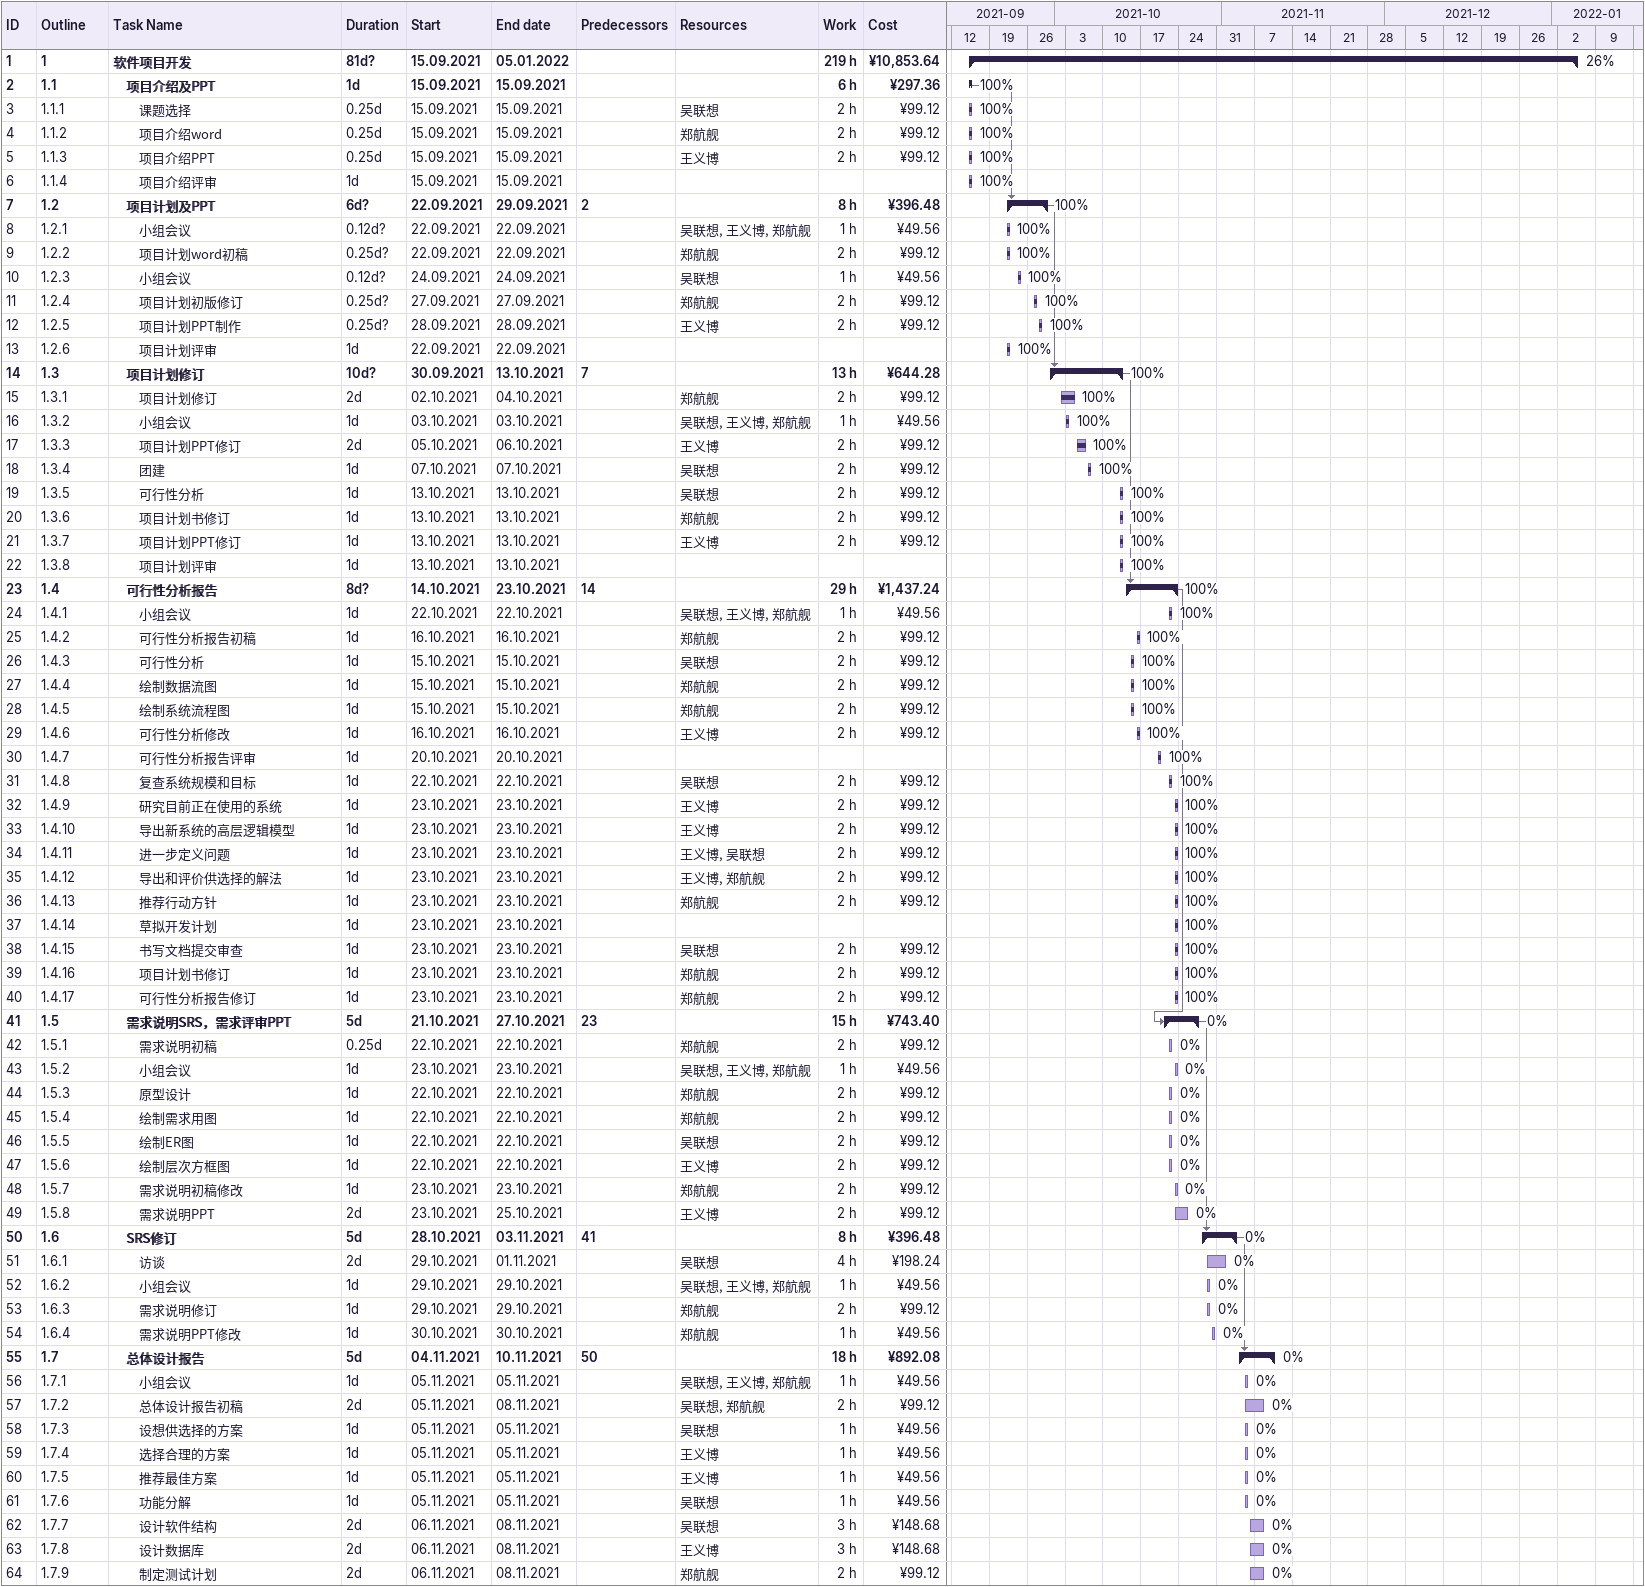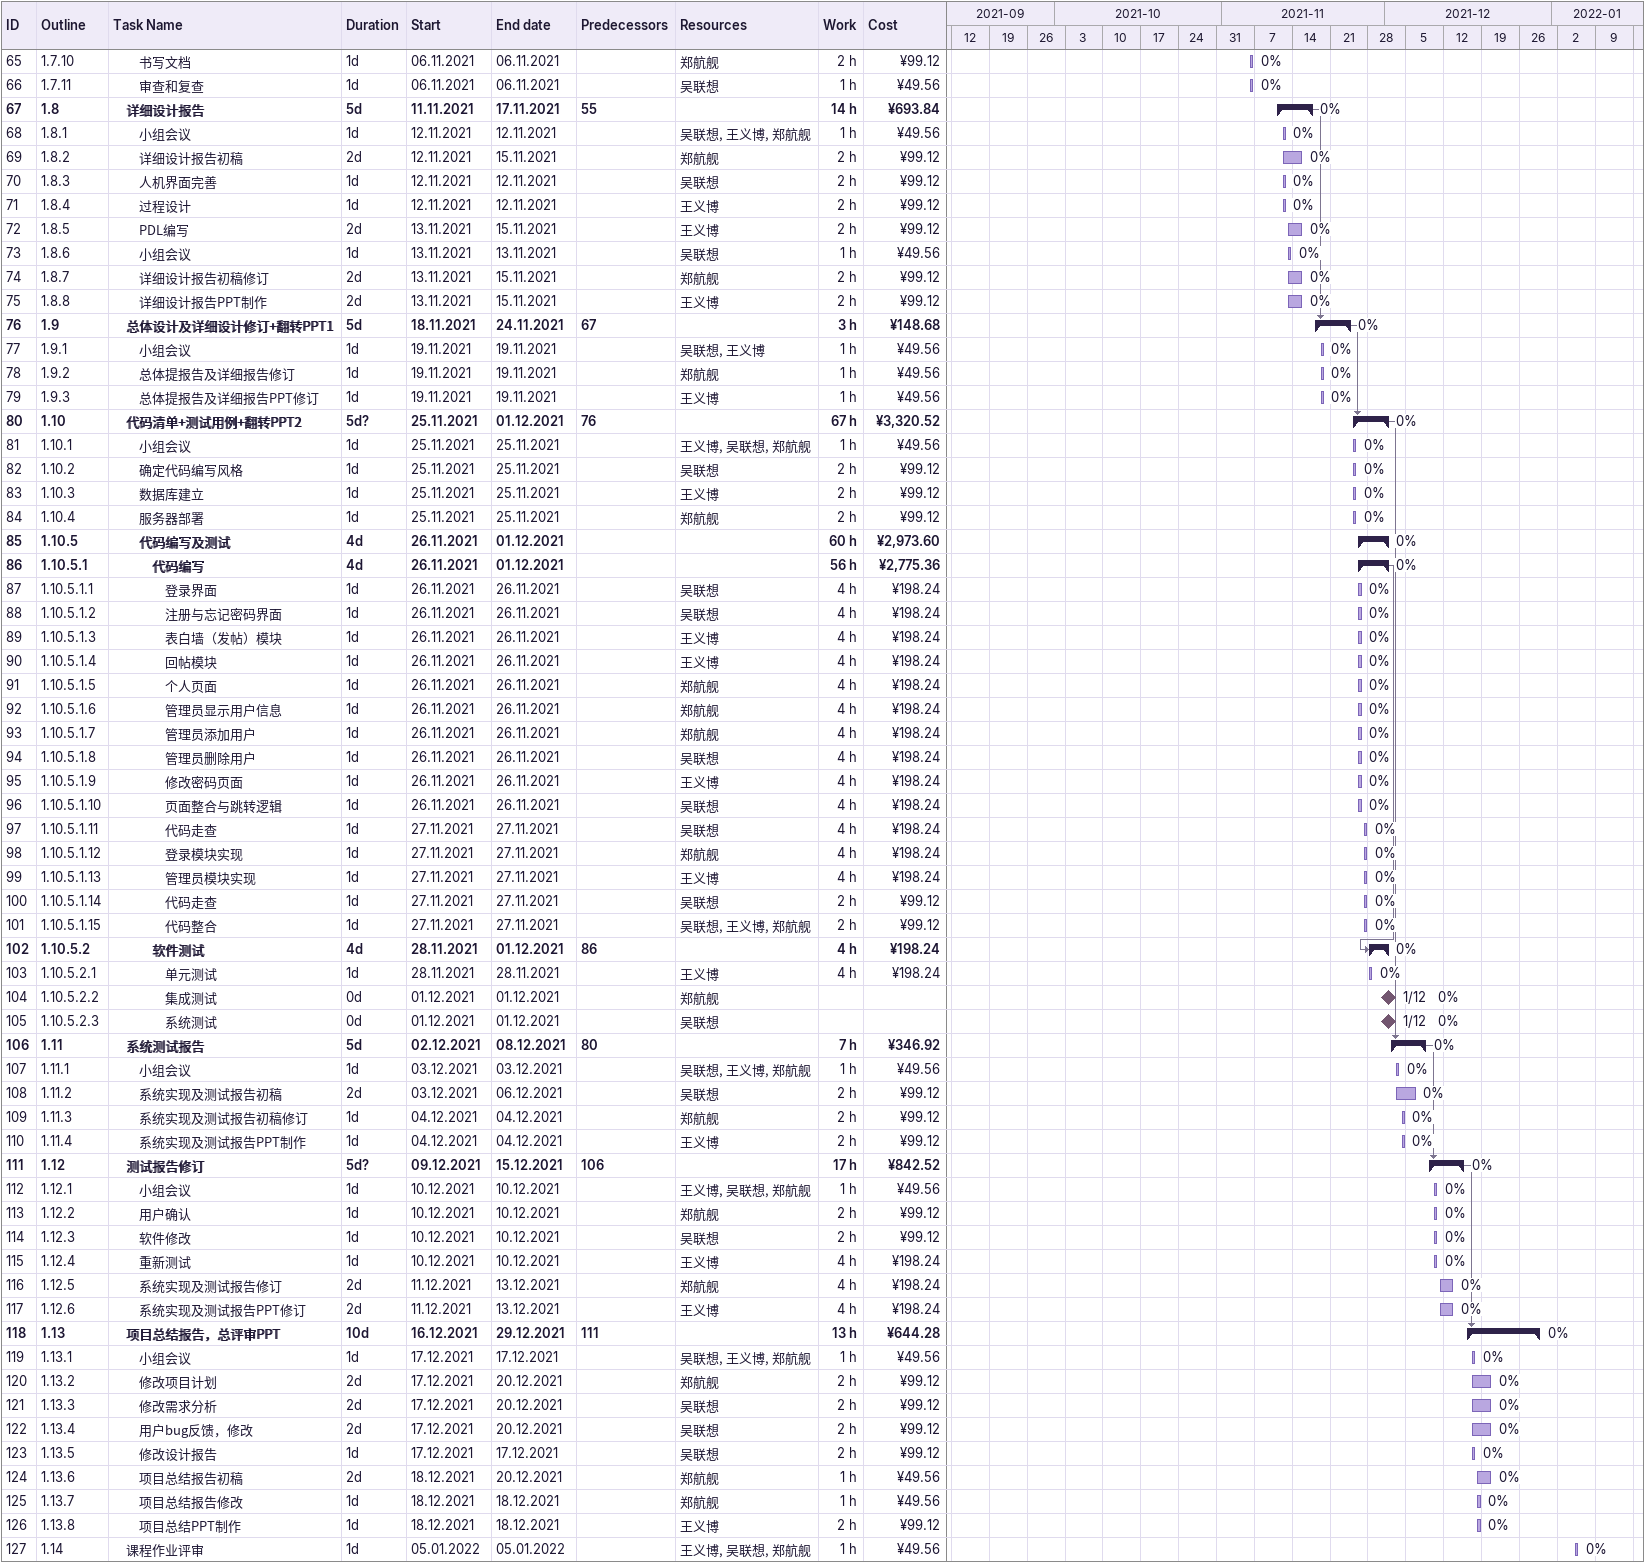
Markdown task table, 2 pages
| ID | WBS | Task | Duration | Start | Finish | Predecessors | Resources | % complete | Work (h) | Cost (¥) |
|---|---|---|---|---|---|---|---|---|---|---|
| 1 | 1 | **软件项目开发** | 81d? | 2021-09-15 | 2022-01-05 |  |  | 26 | 219 | 10853.64 |
| 2 | 1.1 | **项目介绍及PPT** | 1d | 2021-09-15 | 2021-09-15 |  |  | 100 | 6 | 297.36 |
| 3 | 1.1.1 | 课题选择 | 0.25d | 2021-09-15 | 2021-09-15 |  | 吴联想 | 100 | 2 | 99.12 |
| 4 | 1.1.2 | 项目介绍word | 0.25d | 2021-09-15 | 2021-09-15 |  | 郑航舰 | 100 | 2 | 99.12 |
| 5 | 1.1.3 | 项目介绍PPT | 0.25d | 2021-09-15 | 2021-09-15 |  | 王义博 | 100 | 2 | 99.12 |
| 6 | 1.1.4 | 项目介绍评审 | 1d | 2021-09-15 | 2021-09-15 |  |  | 100 |  |  |
| 7 | 1.2 | **项目计划及PPT** | 6d? | 2021-09-22 | 2021-09-29 | 2 |  | 100 | 8 | 396.48 |
| 8 | 1.2.1 | 小组会议 | 0.12d? | 2021-09-22 | 2021-09-22 |  | 吴联想, 王义博, 郑航舰 | 100 | 1 | 49.56 |
| 9 | 1.2.2 | 项目计划word初稿 | 0.25d? | 2021-09-22 | 2021-09-22 |  | 郑航舰 | 100 | 2 | 99.12 |
| 10 | 1.2.3 | 小组会议 | 0.12d? | 2021-09-24 | 2021-09-24 |  | 吴联想 | 100 | 1 | 49.56 |
| 11 | 1.2.4 | 项目计划初版修订 | 0.25d? | 2021-09-27 | 2021-09-27 |  | 郑航舰 | 100 | 2 | 99.12 |
| 12 | 1.2.5 | 项目计划PPT制作 | 0.25d? | 2021-09-28 | 2021-09-28 |  | 王义博 | 100 | 2 | 99.12 |
| 13 | 1.2.6 | 项目计划评审 | 1d | 2021-09-22 | 2021-09-22 |  |  | 100 |  |  |
| 14 | 1.3 | **项目计划修订** | 10d? | 2021-09-30 | 2021-10-13 | 7 |  | 100 | 13 | 644.28 |
| 15 | 1.3.1 | 项目计划修订 | 2d | 2021-10-02 | 2021-10-04 |  | 郑航舰 | 100 | 2 | 99.12 |
| 16 | 1.3.2 | 小组会议 | 1d | 2021-10-03 | 2021-10-03 |  | 吴联想, 王义博, 郑航舰 | 100 | 1 | 49.56 |
| 17 | 1.3.3 | 项目计划PPT修订 | 2d | 2021-10-05 | 2021-10-06 |  | 王义博 | 100 | 2 | 99.12 |
| 18 | 1.3.4 | 团建 | 1d | 2021-10-07 | 2021-10-07 |  | 吴联想 | 100 | 2 | 99.12 |
| 19 | 1.3.5 | 可行性分析 | 1d | 2021-10-13 | 2021-10-13 |  | 吴联想 | 100 | 2 | 99.12 |
| 20 | 1.3.6 | 项目计划书修订 | 1d | 2021-10-13 | 2021-10-13 |  | 郑航舰 | 100 | 2 | 99.12 |
| 21 | 1.3.7 | 项目计划PPT修订 | 1d | 2021-10-13 | 2021-10-13 |  | 王义博 | 100 | 2 | 99.12 |
| 22 | 1.3.8 | 项目计划评审 | 1d | 2021-10-13 | 2021-10-13 |  |  | 100 |  |  |
| 23 | 1.4 | **可行性分析报告** | 8d? | 2021-10-14 | 2021-10-23 | 14 |  | 100 | 29 | 1437.24 |
| 24 | 1.4.1 | 小组会议 | 1d | 2021-10-22 | 2021-10-22 |  | 吴联想, 王义博, 郑航舰 | 100 | 1 | 49.56 |
| 25 | 1.4.2 | 可行性分析报告初稿 | 1d | 2021-10-16 | 2021-10-16 |  | 郑航舰 | 100 | 2 | 99.12 |
| 26 | 1.4.3 | 可行性分析 | 1d | 2021-10-15 | 2021-10-15 |  | 吴联想 | 100 | 2 | 99.12 |
| 27 | 1.4.4 | 绘制数据流图 | 1d | 2021-10-15 | 2021-10-15 |  | 郑航舰 | 100 | 2 | 99.12 |
| 28 | 1.4.5 | 绘制系统流程图 | 1d | 2021-10-15 | 2021-10-15 |  | 郑航舰 | 100 | 2 | 99.12 |
| 29 | 1.4.6 | 可行性分析修改 | 1d | 2021-10-16 | 2021-10-16 |  | 王义博 | 100 | 2 | 99.12 |
| 30 | 1.4.7 | 可行性分析报告评审 | 1d | 2021-10-20 | 2021-10-20 |  |  | 100 |  |  |
| 31 | 1.4.8 | 复查系统规模和目标 | 1d | 2021-10-22 | 2021-10-22 |  | 吴联想 | 100 | 2 | 99.12 |
| 32 | 1.4.9 | 研究目前正在使用的系统 | 1d | 2021-10-23 | 2021-10-23 |  | 王义博 | 100 | 2 | 99.12 |
| 33 | 1.4.10 | 导出新系统的高层逻辑模型 | 1d | 2021-10-23 | 2021-10-23 |  | 王义博 | 100 | 2 | 99.12 |
| 34 | 1.4.11 | 进一步定义问题 | 1d | 2021-10-23 | 2021-10-23 |  | 王义博, 吴联想 | 100 | 2 | 99.12 |
| 35 | 1.4.12 | 导出和评价供选择的解法 | 1d | 2021-10-23 | 2021-10-23 |  | 王义博, 郑航舰 | 100 | 2 | 99.12 |
| 36 | 1.4.13 | 推荐行动方针 | 1d | 2021-10-23 | 2021-10-23 |  | 郑航舰 | 100 | 2 | 99.12 |
| 37 | 1.4.14 | 草拟开发计划 | 1d | 2021-10-23 | 2021-10-23 |  |  | 100 |  |  |
| 38 | 1.4.15 | 书写文档提交审查 | 1d | 2021-10-23 | 2021-10-23 |  | 吴联想 | 100 | 2 | 99.12 |
| 39 | 1.4.16 | 项目计划书修订 | 1d | 2021-10-23 | 2021-10-23 |  | 郑航舰 | 100 | 2 | 99.12 |
| 40 | 1.4.17 | 可行性分析报告修订 | 1d | 2021-10-23 | 2021-10-23 |  | 郑航舰 | 100 | 2 | 99.12 |
| 41 | 1.5 | **需求说明SRS，需求评审PPT** | 5d | 2021-10-21 | 2021-10-27 | 23 |  | 0 | 15 | 743.40 |
| 42 | 1.5.1 | 需求说明初稿 | 0.25d | 2021-10-22 | 2021-10-22 |  | 郑航舰 | 0 | 2 | 99.12 |
| 43 | 1.5.2 | 小组会议 | 1d | 2021-10-23 | 2021-10-23 |  | 吴联想, 王义博, 郑航舰 | 0 | 1 | 49.56 |
| 44 | 1.5.3 | 原型设计 | 1d | 2021-10-22 | 2021-10-22 |  | 郑航舰 | 0 | 2 | 99.12 |
| 45 | 1.5.4 | 绘制需求用图 | 1d | 2021-10-22 | 2021-10-22 |  | 郑航舰 | 0 | 2 | 99.12 |
| 46 | 1.5.5 | 绘制ER图 | 1d | 2021-10-22 | 2021-10-22 |  | 吴联想 | 0 | 2 | 99.12 |
| 47 | 1.5.6 | 绘制层次方框图 | 1d | 2021-10-22 | 2021-10-22 |  | 王义博 | 0 | 2 | 99.12 |
| 48 | 1.5.7 | 需求说明初稿修改 | 1d | 2021-10-23 | 2021-10-23 |  | 郑航舰 | 0 | 2 | 99.12 |
| 49 | 1.5.8 | 需求说明PPT | 2d | 2021-10-23 | 2021-10-25 |  | 王义博 | 0 | 2 | 99.12 |
| 50 | 1.6 | **SRS修订** | 5d | 2021-10-28 | 2021-11-03 | 41 |  | 0 | 8 | 396.48 |
| 51 | 1.6.1 | 访谈 | 2d | 2021-10-29 | 2021-11-01 |  | 吴联想 | 0 | 4 | 198.24 |
| 52 | 1.6.2 | 小组会议 | 1d | 2021-10-29 | 2021-10-29 |  | 吴联想, 王义博, 郑航舰 | 0 | 1 | 49.56 |
| 53 | 1.6.3 | 需求说明修订 | 1d | 2021-10-29 | 2021-10-29 |  | 郑航舰 | 0 | 2 | 99.12 |
| 54 | 1.6.4 | 需求说明PPT修改 | 1d | 2021-10-30 | 2021-10-30 |  | 郑航舰 | 0 | 1 | 49.56 |
| 55 | 1.7 | **总体设计报告** | 5d | 2021-11-04 | 2021-11-10 | 50 |  | 0 | 18 | 892.08 |
| 56 | 1.7.1 | 小组会议 | 1d | 2021-11-05 | 2021-11-05 |  | 吴联想, 王义博, 郑航舰 | 0 | 1 | 49.56 |
| 57 | 1.7.2 | 总体设计报告初稿 | 2d | 2021-11-05 | 2021-11-08 |  | 吴联想, 郑航舰 | 0 | 2 | 99.12 |
| 58 | 1.7.3 | 设想供选择的方案 | 1d | 2021-11-05 | 2021-11-05 |  | 吴联想 | 0 | 1 | 49.56 |
| 59 | 1.7.4 | 选择合理的方案 | 1d | 2021-11-05 | 2021-11-05 |  | 王义博 | 0 | 1 | 49.56 |
| 60 | 1.7.5 | 推荐最佳方案 | 1d | 2021-11-05 | 2021-11-05 |  | 王义博 | 0 | 1 | 49.56 |
| 61 | 1.7.6 | 功能分解 | 1d | 2021-11-05 | 2021-11-05 |  | 吴联想 | 0 | 1 | 49.56 |
| 62 | 1.7.7 | 设计软件结构 | 2d | 2021-11-06 | 2021-11-08 |  | 吴联想 | 0 | 3 | 148.68 |
| 63 | 1.7.8 | 设计数据库 | 2d | 2021-11-06 | 2021-11-08 |  | 王义博 | 0 | 3 | 148.68 |
| 64 | 1.7.9 | 制定测试计划 | 2d | 2021-11-06 | 2021-11-08 |  | 郑航舰 | 0 | 2 | 99.12 |
| 65 | 1.7.10 | 书写文档 | 1d | 2021-11-06 | 2021-11-06 |  | 郑航舰 | 0 | 2 | 99.12 |
| 66 | 1.7.11 | 审查和复查 | 1d | 2021-11-06 | 2021-11-06 |  | 吴联想 | 0 | 1 | 49.56 |
| 67 | 1.8 | **详细设计报告** | 5d | 2021-11-11 | 2021-11-17 | 55 |  | 0 | 14 | 693.84 |
| 68 | 1.8.1 | 小组会议 | 1d | 2021-11-12 | 2021-11-12 |  | 吴联想, 王义博, 郑航舰 | 0 | 1 | 49.56 |
| 69 | 1.8.2 | 详细设计报告初稿 | 2d | 2021-11-12 | 2021-11-15 |  | 郑航舰 | 0 | 2 | 99.12 |
| 70 | 1.8.3 | 人机界面完善 | 1d | 2021-11-12 | 2021-11-12 |  | 吴联想 | 0 | 2 | 99.12 |
| 71 | 1.8.4 | 过程设计 | 1d | 2021-11-12 | 2021-11-12 |  | 王义博 | 0 | 2 | 99.12 |
| 72 | 1.8.5 | PDL编写 | 2d | 2021-11-13 | 2021-11-15 |  | 王义博 | 0 | 2 | 99.12 |
| 73 | 1.8.6 | 小组会议 | 1d | 2021-11-13 | 2021-11-13 |  | 吴联想 | 0 | 1 | 49.56 |
| 74 | 1.8.7 | 详细设计报告初稿修订 | 2d | 2021-11-13 | 2021-11-15 |  | 郑航舰 | 0 | 2 | 99.12 |
| 75 | 1.8.8 | 详细设计报告PPT制作 | 2d | 2021-11-13 | 2021-11-15 |  | 王义博 | 0 | 2 | 99.12 |
| 76 | 1.9 | **总体设计及详细设计修订+翻转PPT1** | 5d | 2021-11-18 | 2021-11-24 | 67 |  | 0 | 3 | 148.68 |
| 77 | 1.9.1 | 小组会议 | 1d | 2021-11-19 | 2021-11-19 |  | 吴联想, 王义博 | 0 | 1 | 49.56 |
| 78 | 1.9.2 | 总体提报告及详细报告修订 | 1d | 2021-11-19 | 2021-11-19 |  | 郑航舰 | 0 | 1 | 49.56 |
| 79 | 1.9.3 | 总体提报告及详细报告PPT修订 | 1d | 2021-11-19 | 2021-11-19 |  | 王义博 | 0 | 1 | 49.56 |
| 80 | 1.10 | **代码清单+测试用例+翻转PPT2** | 5d? | 2021-11-25 | 2021-12-01 | 76 |  | 0 | 67 | 3320.52 |
| 81 | 1.10.1 | 小组会议 | 1d | 2021-11-25 | 2021-11-25 |  | 王义博, 吴联想, 郑航舰 | 0 | 1 | 49.56 |
| 82 | 1.10.2 | 确定代码编写风格 | 1d | 2021-11-25 | 2021-11-25 |  | 吴联想 | 0 | 2 | 99.12 |
| 83 | 1.10.3 | 数据库建立 | 1d | 2021-11-25 | 2021-11-25 |  | 王义博 | 0 | 2 | 99.12 |
| 84 | 1.10.4 | 服务器部署 | 1d | 2021-11-25 | 2021-11-25 |  | 郑航舰 | 0 | 2 | 99.12 |
| 85 | 1.10.5 | **代码编写及测试** | 4d | 2021-11-26 | 2021-12-01 |  |  | 0 | 60 | 2973.60 |
| 86 | 1.10.5.1 | **代码编写** | 4d | 2021-11-26 | 2021-12-01 |  |  | 0 | 56 | 2775.36 |
| 87 | 1.10.5.1.1 | 登录界面 | 1d | 2021-11-26 | 2021-11-26 |  | 吴联想 | 0 | 4 | 198.24 |
| 88 | 1.10.5.1.2 | 注册与忘记密码界面 | 1d | 2021-11-26 | 2021-11-26 |  | 吴联想 | 0 | 4 | 198.24 |
| 89 | 1.10.5.1.3 | 表白墙（发帖）模块 | 1d | 2021-11-26 | 2021-11-26 |  | 王义博 | 0 | 4 | 198.24 |
| 90 | 1.10.5.1.4 | 回帖模块 | 1d | 2021-11-26 | 2021-11-26 |  | 王义博 | 0 | 4 | 198.24 |
| 91 | 1.10.5.1.5 | 个人页面 | 1d | 2021-11-26 | 2021-11-26 |  | 郑航舰 | 0 | 4 | 198.24 |
| 92 | 1.10.5.1.6 | 管理员显示用户信息 | 1d | 2021-11-26 | 2021-11-26 |  | 郑航舰 | 0 | 4 | 198.24 |
| 93 | 1.10.5.1.7 | 管理员添加用户 | 1d | 2021-11-26 | 2021-11-26 |  | 郑航舰 | 0 | 4 | 198.24 |
| 94 | 1.10.5.1.8 | 管理员删除用户 | 1d | 2021-11-26 | 2021-11-26 |  | 吴联想 | 0 | 4 | 198.24 |
| 95 | 1.10.5.1.9 | 修改密码页面 | 1d | 2021-11-26 | 2021-11-26 |  | 王义博 | 0 | 4 | 198.24 |
| 96 | 1.10.5.1.10 | 页面整合与跳转逻辑 | 1d | 2021-11-26 | 2021-11-26 |  | 吴联想 | 0 | 4 | 198.24 |
| 97 | 1.10.5.1.11 | 代码走查 | 1d | 2021-11-27 | 2021-11-27 |  | 吴联想 | 0 | 4 | 198.24 |
| 98 | 1.10.5.1.12 | 登录模块实现 | 1d | 2021-11-27 | 2021-11-27 |  | 郑航舰 | 0 | 4 | 198.24 |
| 99 | 1.10.5.1.13 | 管理员模块实现 | 1d | 2021-11-27 | 2021-11-27 |  | 王义博 | 0 | 4 | 198.24 |
| 100 | 1.10.5.1.14 | 代码走查 | 1d | 2021-11-27 | 2021-11-27 |  | 吴联想 | 0 | 2 | 99.12 |
| 101 | 1.10.5.1.15 | 代码整合 | 1d | 2021-11-27 | 2021-11-27 |  | 吴联想, 王义博, 郑航舰 | 0 | 2 | 99.12 |
| 102 | 1.10.5.2 | **软件测试** | 4d | 2021-11-28 | 2021-12-01 | 86 |  | 0 | 4 | 198.24 |
| 103 | 1.10.5.2.1 | 单元测试 | 1d | 2021-11-28 | 2021-11-28 |  | 王义博 | 0 | 4 | 198.24 |
| 104 | 1.10.5.2.2 | 集成测试 | 0d | 2021-12-01 | 2021-12-01 |  | 郑航舰 | 0 |  |  |
| 105 | 1.10.5.2.3 | 系统测试 | 0d | 2021-12-01 | 2021-12-01 |  | 吴联想 | 0 |  |  |
| 106 | 1.11 | **系统测试报告** | 5d | 2021-12-02 | 2021-12-08 | 80 |  | 0 | 7 | 346.92 |
| 107 | 1.11.1 | 小组会议 | 1d | 2021-12-03 | 2021-12-03 |  | 吴联想, 王义博, 郑航舰 | 0 | 1 | 49.56 |
| 108 | 1.11.2 | 系统实现及测试报告初稿 | 2d | 2021-12-03 | 2021-12-06 |  | 吴联想 | 0 | 2 | 99.12 |
| 109 | 1.11.3 | 系统实现及测试报告初稿修订 | 1d | 2021-12-04 | 2021-12-04 |  | 郑航舰 | 0 | 2 | 99.12 |
| 110 | 1.11.4 | 系统实现及测试报告PPT制作 | 1d | 2021-12-04 | 2021-12-04 |  | 王义博 | 0 | 2 | 99.12 |
| 111 | 1.12 | **测试报告修订** | 5d? | 2021-12-09 | 2021-12-15 | 106 |  | 0 | 17 | 842.52 |
| 112 | 1.12.1 | 小组会议 | 1d | 2021-12-10 | 2021-12-10 |  | 王义博, 吴联想, 郑航舰 | 0 | 1 | 49.56 |
| 113 | 1.12.2 | 用户确认 | 1d | 2021-12-10 | 2021-12-10 |  | 郑航舰 | 0 | 2 | 99.12 |
| 114 | 1.12.3 | 软件修改 | 1d | 2021-12-10 | 2021-12-10 |  | 吴联想 | 0 | 2 | 99.12 |
| 115 | 1.12.4 | 重新测试 | 1d | 2021-12-10 | 2021-12-10 |  | 王义博 | 0 | 4 | 198.24 |
| 116 | 1.12.5 | 系统实现及测试报告修订 | 2d | 2021-12-11 | 2021-12-13 |  | 郑航舰 | 0 | 4 | 198.24 |
| 117 | 1.12.6 | 系统实现及测试报告PPT修订 | 2d | 2021-12-11 | 2021-12-13 |  | 王义博 | 0 | 4 | 198.24 |
| 118 | 1.13 | **项目总结报告，总评审PPT** | 10d | 2021-12-16 | 2021-12-29 | 111 |  | 0 | 13 | 644.28 |
| 119 | 1.13.1 | 小组会议 | 1d | 2021-12-17 | 2021-12-17 |  | 吴联想, 王义博, 郑航舰 | 0 | 1 | 49.56 |
| 120 | 1.13.2 | 修改项目计划 | 2d | 2021-12-17 | 2021-12-20 |  | 郑航舰 | 0 | 2 | 99.12 |
| 121 | 1.13.3 | 修改需求分析 | 2d | 2021-12-17 | 2021-12-20 |  | 吴联想 | 0 | 2 | 99.12 |
| 122 | 1.13.4 | 用户bug反馈，修改 | 2d | 2021-12-17 | 2021-12-20 |  | 吴联想 | 0 | 2 | 99.12 |
| 123 | 1.13.5 | 修改设计报告 | 1d | 2021-12-17 | 2021-12-17 |  | 吴联想 | 0 | 2 | 99.12 |
| 124 | 1.13.6 | 项目总结报告初稿 | 2d | 2021-12-18 | 2021-12-20 |  | 郑航舰 | 0 | 1 | 49.56 |
| 125 | 1.13.7 | 项目总结报告修改 | 1d | 2021-12-18 | 2021-12-18 |  | 郑航舰 | 0 | 1 | 49.56 |
| 126 | 1.13.8 | 项目总结PPT制作 | 1d | 2021-12-18 | 2021-12-18 |  | 王义博 | 0 | 2 | 99.12 |
| 127 | 1.14 | 课程作业评审 | 1d | 2022-01-05 | 2022-01-05 |  | 王义博, 吴联想, 郑航舰 | 0 | 1 | 49.56 |
